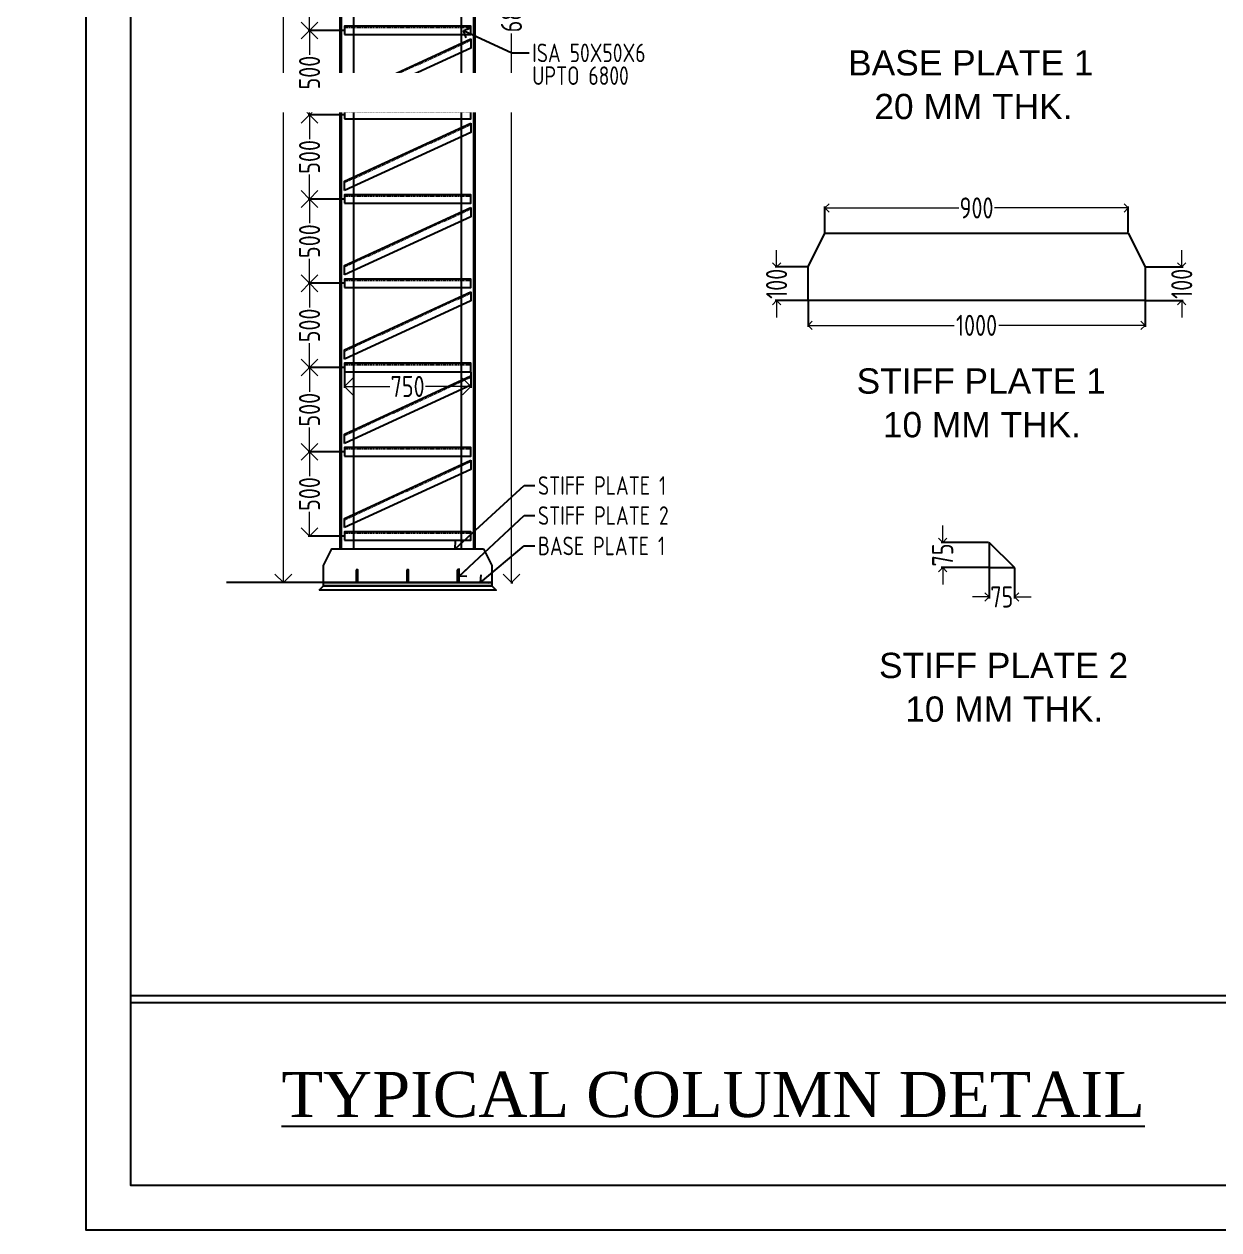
# Model space of a CAD drawing. Header units: millimetres. Extents: x 3470347 to 5996549, y -3470518 to 17149644.
# Drawn here: x 4827151 to 4841331, y 6948529 to 6962836 of the extents above; entities that cross this region are included whole.
import ezdxf

# ---------------------------------------------------------------- set-up
doc = ezdxf.new("R2010")
doc.units = ezdxf.units.MM
doc.header["$MEASUREMENT"] = 0
doc.header["$PDMODE"] = 35
doc.header["$PDSIZE"] = -5
doc.linetypes.add('DASHED2', pattern=[0.375, 0.25, -0.125])
doc.layers.get('0').update_dxf_attribs({"linetype": 'CONTINUOUS', "lineweight": 25})
doc.layers.get('DEFPOINTS').update_dxf_attribs({"linetype": 'CONTINUOUS', "lineweight": 25})
for name, color, linetype, lineweight in [('rDIMension', 1, 'CONTINUOUS', 18), ('rRCC 1', 3, 'CONTINUOUS', 25), ('SHEET', 7, 'CONTINUOUS', 15)]:
    doc.layers.add(name, color=color, linetype=linetype, lineweight=lineweight)
doc.styles.add('Arial', font='arial.ttf', dxfattribs={"height": 0.2})
doc.styles.add('DIM', font='geniso.shx', dxfattribs={"width": 0.85})
doc.styles.add('TEXT3', font='geniso.shx')
doc.dimstyles.new('ST-100', dxfattribs={"dimscale": 100, "dimtxt": 7, "dimasz": 5, "dimexe": 0.18, "dimexo": 0.0625, "dimgap": 0.2, "dimtad": 0, "dimdec": 0, "dimzin": 0, "dimdsep": 46, "dimtxsty": 'DIM', "dimblk": 'OPEN90', "dimcen": 0.09, "dimclrd": 256, "dimclrt": 7, "dimadec": 0, "dimazin": 0, "dimtfac": 1, "dimtdec": 0, "dimtofl": 0, "dimtmove": 0, "dimatfit": 3, "dimldrblk": 'OPEN90', "dimfxl": 1, "dimtolj": 1, "dimtzin": 0, "dimlwd": -1, "dimarcsym": 0})
doc.dimstyles.new('ST-25', dxfattribs={"dimscale": 100, "dimtxt": 2.5, "dimasz": 2, "dimexe": 0.18, "dimexo": 0.0625, "dimgap": 0.2, "dimtad": 0, "dimdec": 0, "dimlfac": 0.25, "dimzin": 0, "dimdsep": 46, "dimtxsty": 'DIM', "dimblk": 'OPEN90', "dimcen": 0.09, "dimclrd": 256, "dimclrt": 7, "dimadec": 0, "dimazin": 0, "dimtfac": 1, "dimtdec": 0, "dimtofl": 0, "dimtmove": 0, "dimatfit": 3, "dimldrblk": 'OPEN90', "dimfxl": 1, "dimtolj": 1, "dimtzin": 0, "dimlwd": -1, "dimarcsym": 0})
doc.dimstyles.new('ST-50', dxfattribs={"dimscale": 100, "dimtxt": 2.5, "dimasz": 2, "dimexe": 0.18, "dimexo": 0.0625, "dimgap": 0.2, "dimtad": 0, "dimdec": 0, "dimlfac": 0.5, "dimzin": 0, "dimdsep": 46, "dimtxsty": 'DIM', "dimblk": 'OPEN90', "dimcen": 0.09, "dimclrd": 256, "dimclrt": 7, "dimadec": 0, "dimazin": 0, "dimtfac": 1, "dimtdec": 0, "dimtofl": 0, "dimtmove": 0, "dimatfit": 3, "dimldrblk": 'OPEN90', "dimfxl": 1, "dimtolj": 1, "dimtzin": 0, "dimlwd": -1, "dimarcsym": 0})

# ---------------------------------------------------------------- blocks, each defined once
blk = doc.blocks.new('_Open90')
at = {"color": 0, "linetype": 'ByBlock', "lineweight": -2}
for p, q in [((0, 0), (-1, 0)), ((-0.5, 0.5), (0, 0)), ((0, 0), (-0.5, -0.5))]:
    blk.add_line(p, q, dxfattribs=at)
blk = doc.blocks.new('*D662')
at = {"layer": 'DEFPOINTS', "color": 0}
for p in [(4830539, 6957761), (4830953, 6957761), (4830953, 6956761)]:
    blk.add_point(p, dxfattribs=at)
at = {"layer": 'rDIMension', "color": 0, "linetype": 'ByBlock', "lineweight": -2, "ltscale": 0.3}
for p, q in [((4830947, 6957761), (4830521, 6957761)), ((4830947, 6956761), (4830521, 6956761))]:
    blk.add_line(p, q, dxfattribs=at)
at = {"layer": 'rDIMension', "linetype": 'ByBlock', "ltscale": 0.3}
for p, q in [((4830539, 6957561), (4830539, 6957473)), ((4830539, 6956961), (4830539, 6957050))]:
    blk.add_line(p, q, dxfattribs=at)
at = {"layer": 'rDIMension', "xscale": 200, "yscale": 200, "zscale": 200}
for p, rotation in [((4830539, 6957761), 90), ((4830539, 6956761), 270)]:
    blk.add_blockref('_Open90', p, dxfattribs=dict(at, rotation=rotation))
at = {"layer": 'rDIMension', "color": 7, "insert": (4830539, 6957261), "char_height": 250, "attachment_point": 5, "rotation": 90, "style": 'DIM'}
blk.add_mtext('\\A1;500', dxfattribs=at)
blk = doc.blocks.new('*D663')
at = {"layer": 'DEFPOINTS', "color": 0}
for p in [(4830539, 6958761), (4830953, 6958761), (4830953, 6957761)]:
    blk.add_point(p, dxfattribs=at)
at = {"layer": 'rDIMension', "color": 0, "linetype": 'ByBlock', "lineweight": -2, "ltscale": 0.3}
for p, q in [((4830947, 6958761), (4830521, 6958761)), ((4830947, 6957761), (4830521, 6957761))]:
    blk.add_line(p, q, dxfattribs=at)
at = {"layer": 'rDIMension', "linetype": 'ByBlock', "ltscale": 0.3}
for p, q in [((4830539, 6958561), (4830539, 6958473)), ((4830539, 6957961), (4830539, 6958050))]:
    blk.add_line(p, q, dxfattribs=at)
at = {"layer": 'rDIMension', "xscale": 200, "yscale": 200, "zscale": 200}
for p, rotation in [((4830539, 6958761), 90), ((4830539, 6957761), 270)]:
    blk.add_blockref('_Open90', p, dxfattribs=dict(at, rotation=rotation))
at = {"layer": 'rDIMension', "color": 7, "insert": (4830539, 6958261), "char_height": 250, "attachment_point": 5, "rotation": 90, "style": 'DIM'}
blk.add_mtext('\\A1;500', dxfattribs=at)
blk = doc.blocks.new('*D664')
at = {"layer": 'DEFPOINTS', "color": 0}
for p in [(4830539, 6959761), (4830953, 6959761), (4830953, 6958761)]:
    blk.add_point(p, dxfattribs=at)
at = {"layer": 'rDIMension', "color": 0, "linetype": 'ByBlock', "lineweight": -2, "ltscale": 0.3}
for p, q in [((4830947, 6959761), (4830521, 6959761)), ((4830947, 6958761), (4830521, 6958761))]:
    blk.add_line(p, q, dxfattribs=at)
at = {"layer": 'rDIMension', "linetype": 'ByBlock', "ltscale": 0.3}
for p, q in [((4830539, 6959561), (4830539, 6959473)), ((4830539, 6958961), (4830539, 6959050))]:
    blk.add_line(p, q, dxfattribs=at)
at = {"layer": 'rDIMension', "xscale": 200, "yscale": 200, "zscale": 200}
for p, rotation in [((4830539, 6959761), 90), ((4830539, 6958761), 270)]:
    blk.add_blockref('_Open90', p, dxfattribs=dict(at, rotation=rotation))
at = {"layer": 'rDIMension', "color": 7, "insert": (4830539, 6959261), "char_height": 250, "attachment_point": 5, "rotation": 90, "style": 'DIM'}
blk.add_mtext('\\A1;500', dxfattribs=at)
blk = doc.blocks.new('*D665')
at = {"layer": 'DEFPOINTS', "color": 0}
for p in [(4830539, 6960761), (4830953, 6960761), (4830953, 6959761)]:
    blk.add_point(p, dxfattribs=at)
at = {"layer": 'rDIMension', "color": 0, "linetype": 'ByBlock', "lineweight": -2, "ltscale": 0.3}
for p, q in [((4830947, 6960761), (4830521, 6960761)), ((4830947, 6959761), (4830521, 6959761))]:
    blk.add_line(p, q, dxfattribs=at)
at = {"layer": 'rDIMension', "linetype": 'ByBlock', "ltscale": 0.3}
for p, q in [((4830539, 6960561), (4830539, 6960473)), ((4830539, 6959961), (4830539, 6960050))]:
    blk.add_line(p, q, dxfattribs=at)
at = {"layer": 'rDIMension', "xscale": 200, "yscale": 200, "zscale": 200}
for p, rotation in [((4830539, 6960761), 90), ((4830539, 6959761), 270)]:
    blk.add_blockref('_Open90', p, dxfattribs=dict(at, rotation=rotation))
at = {"layer": 'rDIMension', "color": 7, "insert": (4830539, 6960261), "char_height": 250, "attachment_point": 5, "rotation": 90, "style": 'DIM'}
blk.add_mtext('\\A1;500', dxfattribs=at)
blk = doc.blocks.new('*D666')
at = {"layer": 'DEFPOINTS', "color": 0}
for p in [(4830539, 6961761), (4830953, 6961761), (4830953, 6960761)]:
    blk.add_point(p, dxfattribs=at)
at = {"layer": 'rDIMension', "color": 0, "linetype": 'ByBlock', "lineweight": -2, "ltscale": 0.3}
for p, q in [((4830947, 6961761), (4830521, 6961761)), ((4830947, 6960761), (4830521, 6960761))]:
    blk.add_line(p, q, dxfattribs=at)
at = {"layer": 'rDIMension', "linetype": 'ByBlock', "ltscale": 0.3}
for p, q in [((4830539, 6961561), (4830539, 6961473)), ((4830539, 6960961), (4830539, 6961050))]:
    blk.add_line(p, q, dxfattribs=at)
at = {"layer": 'rDIMension', "xscale": 200, "yscale": 200, "zscale": 200}
for p, rotation in [((4830539, 6961761), 90), ((4830539, 6960761), 270)]:
    blk.add_blockref('_Open90', p, dxfattribs=dict(at, rotation=rotation))
at = {"layer": 'rDIMension', "color": 7, "insert": (4830539, 6961261), "char_height": 250, "attachment_point": 5, "rotation": 90, "style": 'DIM'}
blk.add_mtext('\\A1;500', dxfattribs=at)
blk = doc.blocks.new('*D667')
at = {"layer": 'DEFPOINTS', "color": 0}
for p in [(4830539, 6962761), (4830953, 6962761), (4830953, 6961761)]:
    blk.add_point(p, dxfattribs=at)
at = {"layer": 'rDIMension', "color": 0, "linetype": 'ByBlock', "lineweight": -2, "ltscale": 0.3}
for p, q in [((4830947, 6962761), (4830521, 6962761)), ((4830947, 6961761), (4830521, 6961761))]:
    blk.add_line(p, q, dxfattribs=at)
at = {"layer": 'rDIMension', "linetype": 'ByBlock', "ltscale": 0.3}
for p, q in [((4830539, 6962561), (4830539, 6962473)), ((4830539, 6961961), (4830539, 6962050))]:
    blk.add_line(p, q, dxfattribs=at)
at = {"layer": 'rDIMension', "xscale": 200, "yscale": 200, "zscale": 200}
for p, rotation in [((4830539, 6962761), 90), ((4830539, 6961761), 270)]:
    blk.add_blockref('_Open90', p, dxfattribs=dict(at, rotation=rotation))
at = {"layer": 'rDIMension', "color": 7, "insert": (4830539, 6962261), "char_height": 250, "attachment_point": 5, "rotation": 90, "style": 'DIM'}
blk.add_mtext('\\A1;500', dxfattribs=at)
blk = doc.blocks.new('*D668')
at = {"layer": 'DEFPOINTS', "color": 0}
for p in [(4830539, 6963761), (4830953, 6963761), (4830953, 6962761)]:
    blk.add_point(p, dxfattribs=at)
at = {"layer": 'rDIMension', "color": 0, "linetype": 'ByBlock', "lineweight": -2, "ltscale": 0.3}
for p, q in [((4830947, 6963761), (4830521, 6963761)), ((4830947, 6962761), (4830521, 6962761))]:
    blk.add_line(p, q, dxfattribs=at)
at = {"layer": 'rDIMension', "linetype": 'ByBlock', "ltscale": 0.3}
for p, q in [((4830539, 6963561), (4830539, 6963473)), ((4830539, 6962961), (4830539, 6963050))]:
    blk.add_line(p, q, dxfattribs=at)
at = {"layer": 'rDIMension', "xscale": 200, "yscale": 200, "zscale": 200}
for p, rotation in [((4830539, 6963761), 90), ((4830539, 6962761), 270)]:
    blk.add_blockref('_Open90', p, dxfattribs=dict(at, rotation=rotation))
at = {"layer": 'rDIMension', "color": 7, "insert": (4830539, 6963261), "char_height": 250, "attachment_point": 5, "rotation": 90, "style": 'DIM'}
blk.add_mtext('\\A1;500', dxfattribs=at)
blk = doc.blocks.new('*D679')
at = {"layer": 'DEFPOINTS', "color": 0}
for p in [(4830229, 6974211), (4830903, 6974211), (4830703, 6956211)]:
    blk.add_point(p, dxfattribs=at)
at = {"layer": 'rDIMension', "color": 0, "linetype": 'ByBlock', "lineweight": -2, "ltscale": 0.3}
for p, q in [((4830897, 6974211), (4830211, 6974211)), ((4830697, 6956211), (4830211, 6956211))]:
    blk.add_line(p, q, dxfattribs=at)
at = {"layer": 'rDIMension', "linetype": 'ByBlock', "ltscale": 0.3}
for p, q in [((4830229, 6974011), (4830229, 6965497)), ((4830229, 6956411), (4830229, 6964926))]:
    blk.add_line(p, q, dxfattribs=at)
at = {"layer": 'rDIMension', "xscale": 200, "yscale": 200, "zscale": 200}
for p, rotation in [((4830229, 6974211), 90), ((4830229, 6956211), 270)]:
    blk.add_blockref('_Open90', p, dxfattribs=dict(at, rotation=rotation))
at = {"layer": 'rDIMension', "color": 7, "insert": (4830229, 6965211), "char_height": 250, "attachment_point": 5, "rotation": 90, "style": 'DIM'}
blk.add_mtext('\\A1;9000', dxfattribs=at)
blk = doc.blocks.new('*D680')
at = {"layer": 'DEFPOINTS', "color": 0}
for p in [(4832453, 6969811), (4832935, 6969811), (4832923, 6956211)]:
    blk.add_point(p, dxfattribs=at)
at = {"layer": 'rDIMension', "color": 0, "linetype": 'ByBlock', "lineweight": -2, "ltscale": 0.3}
for p, q in [((4832459, 6969811), (4832953, 6969811)), ((4832929, 6956211), (4832953, 6956211))]:
    blk.add_line(p, q, dxfattribs=at)
at = {"layer": 'rDIMension', "linetype": 'ByBlock', "ltscale": 0.3}
for p, q in [((4832935, 6969611), (4832935, 6963297)), ((4832935, 6956411), (4832935, 6962726))]:
    blk.add_line(p, q, dxfattribs=at)
at = {"layer": 'rDIMension', "xscale": 200, "yscale": 200, "zscale": 200}
for p, rotation in [((4832935, 6969811), 90), ((4832935, 6956211), 270)]:
    blk.add_blockref('_Open90', p, dxfattribs=dict(at, rotation=rotation))
at = {"layer": 'rDIMension', "color": 7, "insert": (4832935, 6963011), "char_height": 250, "attachment_point": 5, "rotation": 90, "style": 'DIM'}
blk.add_mtext('\\A1;6800', dxfattribs=at)
blk = doc.blocks.new('*D681')
at = {"layer": 'DEFPOINTS', "color": 0}
for p in [(4830953, 6958711), (4832453, 6958711), (4830953, 6958537)]:
    blk.add_point(p, dxfattribs=at)
at = {"layer": 'rDIMension', "color": 0, "linetype": 'ByBlock', "lineweight": -2, "ltscale": 0.3}
for p, q in [((4830953, 6958705), (4830953, 6958519)), ((4832453, 6958705), (4832453, 6958519))]:
    blk.add_line(p, q, dxfattribs=at)
at = {"layer": 'rDIMension', "linetype": 'ByBlock', "ltscale": 0.3}
for p, q in [((4831153, 6958537), (4831492, 6958537)), ((4832253, 6958537), (4831914, 6958537))]:
    blk.add_line(p, q, dxfattribs=at)
at = {"layer": 'rDIMension', "xscale": 200, "yscale": 200, "zscale": 200, "rotation": 180}
blk.add_blockref('_Open90', (4830953, 6958537), dxfattribs=at)
at = {"layer": 'rDIMension', "xscale": 200, "yscale": 200, "zscale": 200}
blk.add_blockref('_Open90', (4832453, 6958537), dxfattribs=at)
at = {"layer": 'rDIMension', "color": 7, "insert": (4831703, 6958537), "char_height": 250, "attachment_point": 5, "style": 'DIM'}
blk.add_mtext('\\A1;750', dxfattribs=at)
blk = doc.blocks.new('*D731')
at = {"layer": 'DEFPOINTS', "color": 0}
for p in [(4840255, 6960655), (4836655, 6960355), (4840255, 6960355)]:
    blk.add_point(p, dxfattribs=at)
at = {"layer": 'rDIMension', "color": 0, "lineweight": -2}
for p, q in [((4836655, 6960362), (4836655, 6960673)), ((4840255, 6960362), (4840255, 6960673))]:
    blk.add_line(p, q, dxfattribs=at)
at = {"layer": 'rDIMension'}
for p, q in [((4836755, 6960655), (4838244, 6960655)), ((4840155, 6960655), (4838667, 6960655))]:
    blk.add_line(p, q, dxfattribs=at)
at = {"layer": 'rDIMension', "xscale": 100, "yscale": 100, "zscale": 100, "rotation": 180}
blk.add_blockref('_Open90', (4836655, 6960655), dxfattribs=at)
at = {"layer": 'rDIMension', "xscale": 100, "yscale": 100, "zscale": 100}
blk.add_blockref('_Open90', (4840255, 6960655), dxfattribs=at)
at = {"layer": 'rDIMension', "color": 7, "insert": (4838455, 6960655), "char_height": 250, "attachment_point": 5, "style": 'DIM'}
blk.add_mtext('\\A1;900', dxfattribs=at)
blk = doc.blocks.new('*D732')
at = {"layer": 'DEFPOINTS', "color": 0}
for p in [(4840455, 6959955), (4840455, 6959555), (4840890, 6959555)]:
    blk.add_point(p, dxfattribs=at)
at = {"layer": 'rDIMension'}
for p, q in [((4840890, 6960055), (4840890, 6960155)), ((4840890, 6959455), (4840890, 6959355))]:
    blk.add_line(p, q, dxfattribs=at)
at = {"layer": 'rDIMension', "color": 0, "lineweight": -2}
for p, q in [((4840462, 6959955), (4840908, 6959955)), ((4840462, 6959555), (4840908, 6959555))]:
    blk.add_line(p, q, dxfattribs=at)
at = {"layer": 'rDIMension', "xscale": 100, "yscale": 100, "zscale": 100}
for p, rotation in [((4840890, 6959955), 270), ((4840890, 6959555), 90)]:
    blk.add_blockref('_Open90', p, dxfattribs=dict(at, rotation=rotation))
at = {"layer": 'rDIMension', "color": 7, "insert": (4840890, 6959755), "char_height": 250, "attachment_point": 5, "rotation": 90, "style": 'DIM'}
blk.add_mtext('\\A1;100', dxfattribs=at)
blk = doc.blocks.new('*D733')
at = {"layer": 'DEFPOINTS', "color": 0}
for p in [(4836455, 6959555), (4840455, 6959555), (4836455, 6959262)]:
    blk.add_point(p, dxfattribs=at)
at = {"layer": 'rDIMension', "color": 0, "lineweight": -2}
for p, q in [((4836455, 6959549), (4836455, 6959244)), ((4840455, 6959549), (4840455, 6959244))]:
    blk.add_line(p, q, dxfattribs=at)
at = {"layer": 'rDIMension'}
for p, q in [((4836555, 6959262), (4838191, 6959262)), ((4840355, 6959262), (4838720, 6959262))]:
    blk.add_line(p, q, dxfattribs=at)
at = {"layer": 'rDIMension', "xscale": 100, "yscale": 100, "zscale": 100, "rotation": 180}
blk.add_blockref('_Open90', (4836455, 6959262), dxfattribs=at)
at = {"layer": 'rDIMension', "xscale": 100, "yscale": 100, "zscale": 100}
blk.add_blockref('_Open90', (4840455, 6959262), dxfattribs=at)
at = {"layer": 'rDIMension', "color": 7, "insert": (4838455, 6959262), "char_height": 250, "attachment_point": 5, "style": 'DIM'}
blk.add_mtext('\\A1;1000', dxfattribs=at)
blk = doc.blocks.new('*D734')
at = {"layer": 'DEFPOINTS', "color": 0}
for p in [(4836455, 6959955), (4836082, 6959555), (4836455, 6959555)]:
    blk.add_point(p, dxfattribs=at)
at = {"layer": 'rDIMension'}
for p, q in [((4836082, 6960055), (4836082, 6960155)), ((4836082, 6959455), (4836082, 6959355))]:
    blk.add_line(p, q, dxfattribs=at)
at = {"layer": 'rDIMension', "color": 0, "lineweight": -2}
for p, q in [((4836449, 6959955), (4836064, 6959955)), ((4836449, 6959555), (4836064, 6959555))]:
    blk.add_line(p, q, dxfattribs=at)
at = {"layer": 'rDIMension', "xscale": 100, "yscale": 100, "zscale": 100}
for p, rotation in [((4836082, 6959955), 270), ((4836082, 6959555), 90)]:
    blk.add_blockref('_Open90', p, dxfattribs=dict(at, rotation=rotation))
at = {"layer": 'rDIMension', "color": 7, "insert": (4836082, 6959755), "char_height": 250, "attachment_point": 5, "rotation": 90, "style": 'DIM'}
blk.add_mtext('\\A1;100', dxfattribs=at)
blk = doc.blocks.new('*D735')
at = {"layer": 'DEFPOINTS', "color": 0}
for p in [(4838053, 6956687), (4838605, 6956687), (4838605, 6956387)]:
    blk.add_point(p, dxfattribs=at)
at = {"layer": 'rDIMension'}
for p, q in [((4838053, 6956787), (4838053, 6956887)), ((4838053, 6956287), (4838053, 6956187))]:
    blk.add_line(p, q, dxfattribs=at)
at = {"layer": 'rDIMension', "color": 0, "lineweight": -2}
for p, q in [((4838598, 6956687), (4838035, 6956687)), ((4838598, 6956387), (4838035, 6956387))]:
    blk.add_line(p, q, dxfattribs=at)
at = {"layer": 'rDIMension', "xscale": 100, "yscale": 100, "zscale": 100}
for p, rotation in [((4838053, 6956687), 270), ((4838053, 6956387), 90)]:
    blk.add_blockref('_Open90', p, dxfattribs=dict(at, rotation=rotation))
at = {"layer": 'rDIMension', "color": 7, "insert": (4838053, 6956537), "char_height": 250, "attachment_point": 5, "rotation": 90, "style": 'DIM'}
blk.add_mtext('\\A1;75', dxfattribs=at)
blk = doc.blocks.new('*D736')
at = {"layer": 'DEFPOINTS', "color": 0}
for p in [(4838605, 6956387), (4838905, 6956387), (4838605, 6956039)]:
    blk.add_point(p, dxfattribs=at)
at = {"layer": 'rDIMension', "color": 0, "lineweight": -2}
for p, q in [((4838605, 6956381), (4838605, 6956021)), ((4838905, 6956381), (4838905, 6956021))]:
    blk.add_line(p, q, dxfattribs=at)
at = {"layer": 'rDIMension'}
for p, q in [((4838505, 6956039), (4838405, 6956039)), ((4839005, 6956039), (4839105, 6956039))]:
    blk.add_line(p, q, dxfattribs=at)
at = {"layer": 'rDIMension', "xscale": 100, "yscale": 100, "zscale": 100}
blk.add_blockref('_Open90', (4838605, 6956039), dxfattribs=at)
at = {"layer": 'rDIMension', "xscale": 100, "yscale": 100, "zscale": 100, "rotation": 180}
blk.add_blockref('_Open90', (4838905, 6956039), dxfattribs=at)
at = {"layer": 'rDIMension', "color": 7, "insert": (4838755, 6956039), "char_height": 250, "attachment_point": 5, "style": 'DIM'}
blk.add_mtext('\\A1;75', dxfattribs=at)

msp = doc.modelspace()

# ---------------------------------------------------------------- linework, layer by layer
at = {"color": 1}
for p, q in [((4832342.87, 6956611.34, 0), (4832342.87, 6974355.34, 0)), ((4832488.67, 6956611.34, 0), (4832488.67, 6974371.34, 0)), ((4832502.87, 6956611.34, 0), (4832502.87, 6974371.34, 0)), ((4830902.87, 6956611.34, 0), (4830902.87, 6974211.34, 0)), ((4830917.07, 6956611.34, 0), (4830917.07, 6974212.76, 0)), ((4831062.87, 6956611.34, 0), (4831062.87, 6974227.34, 0))]:
    msp.add_line(p, q, dxfattribs=at)
at = {"lineweight": 25}
for p, q in [((4828412.27, 6951310.01, 0), (4842721.85, 6951310.01, 0)), ((4828412.27, 6951225.8, 0), (4842721.85, 6951225.8, 0))]:
    msp.add_line(p, q, dxfattribs=at)
at = {"color": 3, "elevation": 0}
for points in [[(4830952.87, 6962711.34), (4832452.87, 6962711.34), (4832452.87, 6962811.34), (4830952.87, 6962811.34)], [(4830952.87, 6961711.34), (4832452.87, 6961711.34), (4832452.87, 6961811.34), (4830952.87, 6961811.34)], [(4830952.87, 6960711.34), (4832452.87, 6960711.34), (4832452.87, 6960811.34), (4830952.87, 6960811.34)], [(4830952.87, 6959711.34), (4832452.87, 6959711.34), (4832452.87, 6959811.34), (4830952.87, 6959811.34)], [(4830952.87, 6958711.34), (4832452.87, 6958711.34), (4832452.87, 6958811.34), (4830952.87, 6958811.34)], [(4830952.87, 6957711.34), (4832452.87, 6957711.34), (4832452.87, 6957811.34), (4830952.87, 6957811.34)], [(4830952.87, 6956711.34), (4832452.87, 6956711.34), (4832452.87, 6956811.34), (4830952.87, 6956811.34)]]:
    msp.add_lwpolyline(points, close=True, dxfattribs=at)
at = {"color": 3, "linetype": 'DASHED2', "ltscale": 50, "elevation": 0}
for points in [[(4830952.87, 6962799.34), (4832452.87, 6962799.34)], [(4830952.87, 6961958.2), (4832452.87, 6962648.13)], [(4830952.87, 6961799.34), (4832452.87, 6961799.34)], [(4830952.87, 6960958.2), (4832452.87, 6961648.13)], [(4830952.87, 6960799.34), (4832452.87, 6960799.34)], [(4830952.87, 6959958.2), (4832452.87, 6960648.13)], [(4830952.87, 6959799.34), (4832452.87, 6959799.34)], [(4830952.87, 6958958.2), (4832452.87, 6959648.13)], [(4830952.87, 6958799.34), (4832452.87, 6958799.34)], [(4830952.87, 6957958.2), (4832452.87, 6958648.13)], [(4830952.87, 6957799.34), (4832452.87, 6957799.34)], [(4830952.87, 6956958.2), (4832452.87, 6957648.13)], [(4830952.87, 6956799.34), (4832452.87, 6956799.34)]]:
    msp.add_lwpolyline(points, dxfattribs=at)
at = {"color": 3, "elevation": 0}
for points in [[(4830952.87, 6961861.34), (4830952.87, 6961971.41), (4832452.88, 6962661.34)], [(4832452.87, 6962661.34), (4832452.87, 6962551.27), (4830952.87, 6961861.34)], [(4830952.87, 6960861.34), (4830952.87, 6960971.41), (4832452.88, 6961661.34)], [(4832452.87, 6961661.34), (4832452.87, 6961551.27), (4830952.87, 6960861.34)], [(4830952.87, 6959861.34), (4830952.87, 6959971.41), (4832452.88, 6960661.34)], [(4832452.87, 6960661.34), (4832452.87, 6960551.27), (4830952.87, 6959861.34)], [(4830952.87, 6958861.34), (4830952.87, 6958971.41), (4832452.88, 6959661.34)], [(4832452.87, 6959661.34), (4832452.87, 6959551.27), (4830952.87, 6958861.34)], [(4830952.87, 6957861.34), (4830952.87, 6957971.41), (4832452.88, 6958661.34)], [(4832452.87, 6958661.34), (4832452.87, 6958551.27), (4830952.87, 6957861.34)], [(4830952.87, 6956861.34), (4830952.87, 6956971.41), (4832452.88, 6957661.34)], [(4832452.87, 6957661.34), (4832452.87, 6957551.27), (4830952.87, 6956861.34)]]:
    msp.add_lwpolyline(points, dxfattribs=at)
at = {"color": 4}
for points in [[(4840255.47, 6960355.36), (4840455.47, 6959955.36), (4840455.47, 6959555.36), (4836455.47, 6959555.36), (4836455.47, 6959955.36), (4836655.47, 6960355.36)], [(4838604.64, 6956687.28), (4838604.64, 6956387.28), (4838904.64, 6956387.28)]]:
    msp.add_lwpolyline(points, close=True, dxfattribs=at)
at = {"color": 4, "elevation": 0}
for points in [[(4832602.87, 6956611.34), (4832702.87, 6956411.34), (4832702.87, 6956211.34), (4830702.87, 6956211.34), (4830702.87, 6956411.34), (4830802.87, 6956611.34)], [(4831092.87, 6956361.34), (4831092.87, 6956211.34), (4831112.87, 6956211.34), (4831112.87, 6956361.34)], [(4831692.87, 6956361.34), (4831692.87, 6956211.34), (4831712.87, 6956211.34), (4831712.87, 6956361.34)], [(4832292.87, 6956361.34), (4832292.87, 6956211.34), (4832312.87, 6956211.34), (4832312.87, 6956361.34)]]:
    msp.add_lwpolyline(points, close=True, dxfattribs=at)
at = {"elevation": 0}
msp.add_lwpolyline([(4830652.87, 6956211.34), (4829553.4, 6956211.34)], dxfattribs=at)
at = {"color": 2, "elevation": 0}
msp.add_lwpolyline([(4830652.87, 6956121.34), (4830702.87, 6956171.34), (4832702.87, 6956171.34), (4832752.87, 6956121.34)], close=True, dxfattribs=at)
at = {"color": 5, "elevation": 0}
msp.add_lwpolyline([(4830702.87, 6956171.34), (4830702.87, 6956211.34), (4832702.87, 6956211.34), (4832702.87, 6956171.34)], close=True, dxfattribs=at)

# ---------------------------------------------------------------- texts
at = {"lineweight": 25, "insert": (4822314.96, 6955334.59, 0), "char_height": 117.1252, "width": 32005.8636, "attachment_point": 1, "style": 'TEXT3', "bg_fill": 2}
msp.add_mtext('{\\ftimes new roman|b0|i0|c0|p0;\\LR.S. NO: 314-1, PEDDATUMIDI,\\PBANTUMILLI , (MANDAL), KRISHNA\\PDISTRICT,  ANDHRA PRADESH}', dxfattribs=at)
at = {"color": 7, "lineweight": 25, "insert": (4835328.36, 6950132.25, 0), "char_height": 535.7153, "width": 22055.2287, "attachment_point": 5, "style": 'Arial'}
msp.add_mtext('{\\ftimes new roman|b0|i0|c0|p0;\\LTYPICAL COLUMN DETAIL}', dxfattribs=at)
at = {"layer": 'rRCC 1', "color": 7, "attachment_point": 4}
for s, insert, char_height, style in [('\\A1;ISA 50X50X6', (4833181.7, 6962494.76, 0), 220, 'DIM'), ('\\A1;UPTO 6800', (4833181.7, 6962224.82, 0), 220, 'DIM'), ('\\A1;STIFF PLATE 1', (4837031.69, 6958599.33), 300, 'Arial'), ('\\A1;10 MM THK.', (4837342.56, 6958081.22), 300, 'Arial'), ('\\A1;STIFF PLATE 1', (4833249.04, 6957360.9, 0), 220, 'DIM'), ('\\A1;STIFF PLATE 2', (4833249.04, 6957004.89, 0), 220, 'DIM'), ('\\A1;BASE PLATE 1', (4833249.04, 6956644.29, 0), 220, 'DIM')]:
    msp.add_mtext(s, dxfattribs=dict(at, insert=insert, char_height=char_height, style=style))

# ---------------------------------------------------------------- dimensions: what is measured, and where the dimension line sits
at = {"layer": 'rDIMension', "color": 1, "linetype": 'ByBlock', "ltscale": 0.3}
for base, p1, p2, picture, middle in [((4830229.37, 6974211.34, 0), (4830702.87, 6956211.34, 0), (4830902.87, 6974211.34, 0), '*D679', (4830229.37, 6965211.34, 0)), ((4830538.63, 6963761.34, 0), (4830952.87, 6962761.34, 0), (4830952.87, 6963761.34, 0), '*D668', (4830538.63, 6963261.34, 0)), ((4830538.63, 6962761.34, 0), (4830952.87, 6961761.34, 0), (4830952.87, 6962761.34, 0), '*D667', (4830538.63, 6962261.34, 0)), ((4830538.63, 6961761.34, 0), (4830952.87, 6960761.34, 0), (4830952.87, 6961761.34, 0), '*D666', (4830538.63, 6961261.34, 0)), ((4830538.63, 6960761.34, 0), (4830952.87, 6959761.34, 0), (4830952.87, 6960761.34, 0), '*D665', (4830538.63, 6960261.34, 0)), ((4830538.63, 6959761.34, 0), (4830952.87, 6958761.34, 0), (4830952.87, 6959761.34, 0), '*D664', (4830538.63, 6959261.34, 0)), ((4830538.63, 6958761.34, 0), (4830952.87, 6957761.34, 0), (4830952.87, 6958761.34, 0), '*D663', (4830538.63, 6958261.34, 0))]:
    dim = msp.add_linear_dim(base=base, p1=p1, p2=p2, angle=90, dimstyle='ST-50', override={"dimblk": 'Open90'}, dxfattribs=at)
    dim.commit()
    dim.dimension.update_dxf_attribs({"geometry": picture, "text_midpoint": middle, "dimtype": 160})
dim = msp.add_linear_dim(base=(4832935.47, 6969811.34, 0), p1=(4832922.97, 6956211.34, 0), p2=(4832452.87, 6969811.34, 0), angle=90, dimstyle='ST-50', override={"dimblk": 'Open90'}, dxfattribs=at)
dim.commit()
dim.dimension.update_dxf_attribs({"geometry": '*D680', "text_midpoint": (4832935.47, 6963011.34, 0)})
at = {"layer": 'rDIMension'}
for base, p1, p2, picture, middle in [((4840255.47, 6960654.89), (4836655.47, 6960355.36), (4840255.47, 6960355.36), '*D731', (4838455.47, 6960654.89)), ((4836455.47, 6959261.72), (4840455.47, 6959555.36), (4836455.47, 6959555.36), '*D733', (4838455.47, 6959261.72)), ((4838604.64, 6956038.61), (4838904.64, 6956387.28), (4838604.64, 6956387.28), '*D736', (4838754.64, 6956038.61))]:
    dim = msp.add_linear_dim(base=base, p1=p1, p2=p2, dimstyle='ST-25', override={"dimasz": 1, "dimblk": 'Open90'}, dxfattribs=at)
    dim.commit()
    dim.dimension.update_dxf_attribs({"geometry": picture, "text_midpoint": middle})
for base, p1, p2, override, picture, middle in [((4836082.47, 6959555.36), (4836455.47, 6959955.36), (4836455.47, 6959555.36), {"dimasz": 1}, '*D734', (4836082.47, 6959755.36)), ((4840890.2, 6959555.36), (4840455.47, 6959955.36), (4840455.47, 6959555.36), {"dimasz": 1, "dimblk": 'Open90'}, '*D732', (4840890.2, 6959755.36)), ((4838053.31, 6956687.28), (4838604.64, 6956387.28), (4838604.64, 6956687.28), {"dimasz": 1, "dimblk": 'Open90'}, '*D735', (4838053.31, 6956537.28))]:
    dim = msp.add_linear_dim(base=base, p1=p1, p2=p2, angle=90, dimstyle='ST-25', override=override, dxfattribs=at)
    dim.commit()
    dim.dimension.update_dxf_attribs({"geometry": picture, "text_midpoint": middle})
at = {"layer": 'rDIMension', "color": 1, "linetype": 'ByBlock', "ltscale": 0.3}
dim = msp.add_linear_dim(base=(4830952.87, 6958536.5, 0), p1=(4832452.87, 6958711.34, 0), p2=(4830952.87, 6958711.34, 0), dimstyle='ST-50', override={"dimblk": 'Open90'}, dxfattribs=at)
dim.commit()
dim.dimension.update_dxf_attribs({"geometry": '*D681', "text_midpoint": (4831702.87, 6958536.5, 0)})
dim = msp.add_linear_dim(base=(4830538.63, 6957761.34, 0), p1=(4830952.87, 6956761.34, 0), p2=(4830952.87, 6957761.34, 0), angle=90, dimstyle='ST-50', dxfattribs=at)
dim.commit()
dim.dimension.update_dxf_attribs({"geometry": '*D662', "text_midpoint": (4830538.63, 6957261.34, 0), "dimtype": 160})

# ---------------------------------------------------------------- leaders
at = {"layer": 'rRCC 1'}
for points in [[(4832366.36, 6962758.83, 0), (4832941.23, 6962494.76, 0), (4833146.91, 6962494.76, 0)], [(4832266.95, 6956611.34, 0), (4833087.69, 6957360.9, 0), (4833214.25, 6957360.9, 0)], [(4832312.87, 6956286.34, 0), (4833087.69, 6957004.89, 0), (4833214.25, 6957004.89, 0)], [(4832568.06, 6956211.34, 0), (4833087.69, 6956644.29, 0), (4833214.25, 6956644.29, 0)]]:
    msp.add_leader(points, dimstyle='ST-100', override={"dimasz": 1.3}, dxfattribs=at)

# ---------------------------------------------------------------- next in the draw order: texts
at = {"lineweight": 25, "insert": (4778790.95, 6962140.22, 0), "char_height": 234.2503, "width": 64011.7273, "attachment_point": 1, "style": 'TEXT3', "bg_fill": 2}
msp.add_mtext('{\\ftimes new roman|b0|i0|c0|p0;\\LSEGREGATION PLANT SHED, JUNAGADH.}', dxfattribs=at)
at = {"layer": 'rRCC 1', "color": 7, "char_height": 300, "attachment_point": 4, "style": 'Arial'}
for s, insert in [('\\A1;STIFF PLATE 2', (4837297.25, 6955224.46)), ('\\A1;10 MM THK.', (4837608.12, 6954706.35))]:
    msp.add_mtext(s, dxfattribs=dict(at, insert=insert))

# ---------------------------------------------------------------- next in the draw order: linework, layer by layer
at = {"color": 192, "lineweight": 25, "elevation": 0}
msp.add_lwpolyline([(4827883.77, 6976326.99), (4827883.77, 6948528.95), (4847538.97, 6948528.95), (4847538.97, 6976326.99)], close=True, dxfattribs=at)
at = {"layer": 'SHEET', "color": 220, "lineweight": 25, "elevation": 0}
msp.add_lwpolyline([(4828412.27, 6975797.5), (4828412.27, 6949058.44), (4847010.48, 6949058.44), (4847010.48, 6975797.5)], close=True, dxfattribs=at)

# ---------------------------------------------------------------- next in the draw order: texts
at = {"layer": 'rRCC 1', "color": 7, "char_height": 300, "attachment_point": 4, "style": 'Arial'}
for s, insert in [('\\A1;BASE PLATE 1', (4836931.13, 6962374.92, 0)), ('\\A1;20 MM THK.', (4837241.99, 6961856.81, 0))]:
    msp.add_mtext(s, dxfattribs=dict(at, insert=insert))

doc.saveas('drawing.dxf')
